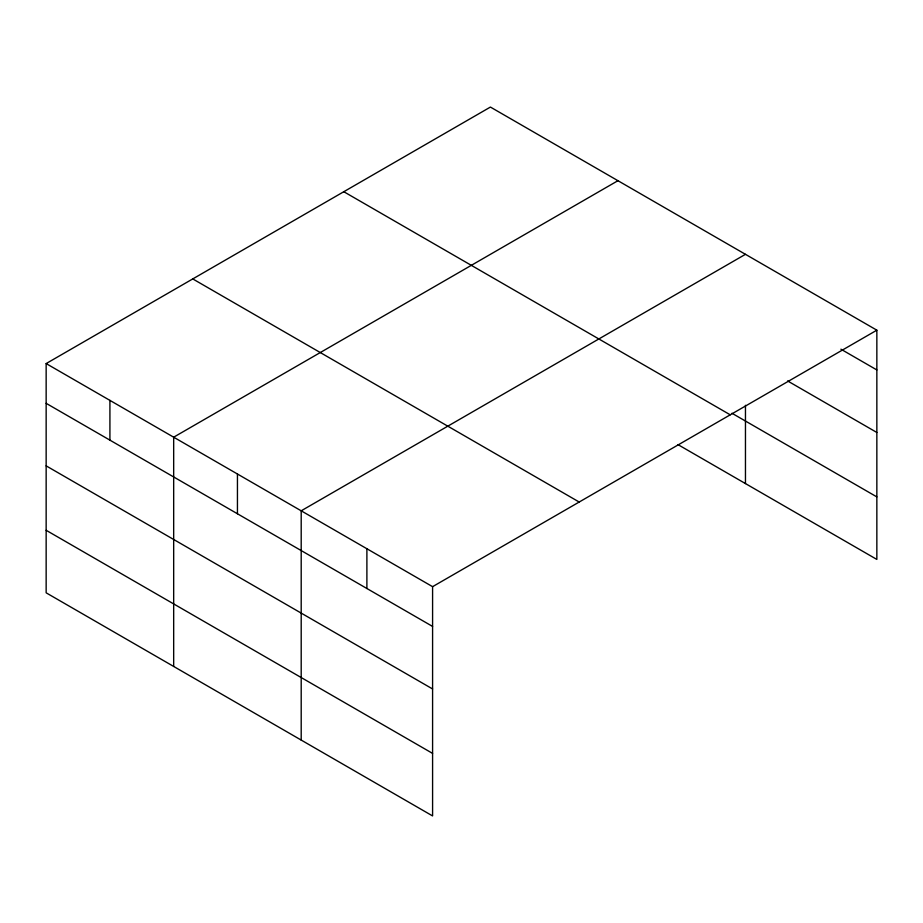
<?xml version="1.0" encoding="UTF-8"?>
<svg xmlns="http://www.w3.org/2000/svg" width="923" height="923" viewBox="0 0 923 923"><rect width="100%" height="100%" fill="white"/><g stroke="black" fill="none" stroke-linecap="round" stroke-linejoin="round"><path stroke-width="1.38" d="M46.15 363.57L432.587 586.67L432.587 815.932L46.15 592.82L46.15 363.57L490.413 107.068L876.85 330.18L876.85 559.43L678.024 444.644M617.937 180.7L173.674 437.19L173.674 666.441M745.461 254.321L301.198 510.811L301.198 740.073M432.587 586.67L876.85 330.18M840.899 349.182L876.85 369.938M787.607 380.945L876.85 432.472M731.974 413.262L876.85 496.897M343.806 191.719L730.243 414.819M192.757 278.919L579.194 502.031M46.15 403.328L432.587 626.429M46.15 465.861L432.587 688.962M46.15 530.287L432.587 753.399M745.461 405.301L745.461 483.583M366.893 548.747L366.893 588.505M237.442 474.007L237.442 513.765M109.918 400.374L109.918 440.133"/></g></svg>
